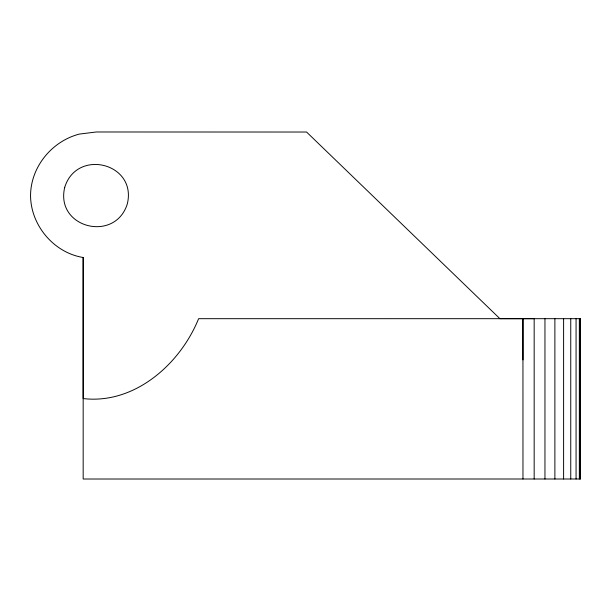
<?xml version="1.0" encoding="UTF-8"?>
<svg xmlns="http://www.w3.org/2000/svg" width="611" height="611" viewBox="0 0 611 611"><rect width="100%" height="100%" fill="white"/><g stroke="black" fill="none" stroke-linecap="round" stroke-linejoin="round"><path stroke-width="0.92" d="M83.188 257.491L83.172 398.571C134.664 404.612 180.283 364.011 198.606 318.69L580.45 318.682L580.435 479.001L83.172 479.016L83.165 257.491C53.722 252.763 30.611 225.146 30.55 195.352C30.84 166.78 51.859 141.233 79.3 134.099L96.255 131.984L306.562 132.029L499.905 318.682M579.335 479.001L579.335 318.682L580.45 318.682M499.813 318.682L534.167 318.682L534.167 479.001M522.97 359.902L522.947 318.682L522.97 479.016M580.259 318.698L580.259 479.001M576.066 318.682L576.066 479.001M570.758 318.682L570.758 479.001M563.602 318.682L563.602 479.001M554.887 318.682L554.887 479.001M544.959 318.682L544.959 479.001M64.735 187.31C54.914 227.956 115.242 243.071 127.332 203.822C137.154 163.183 76.826 148.061 64.735 187.31"/></g></svg>
